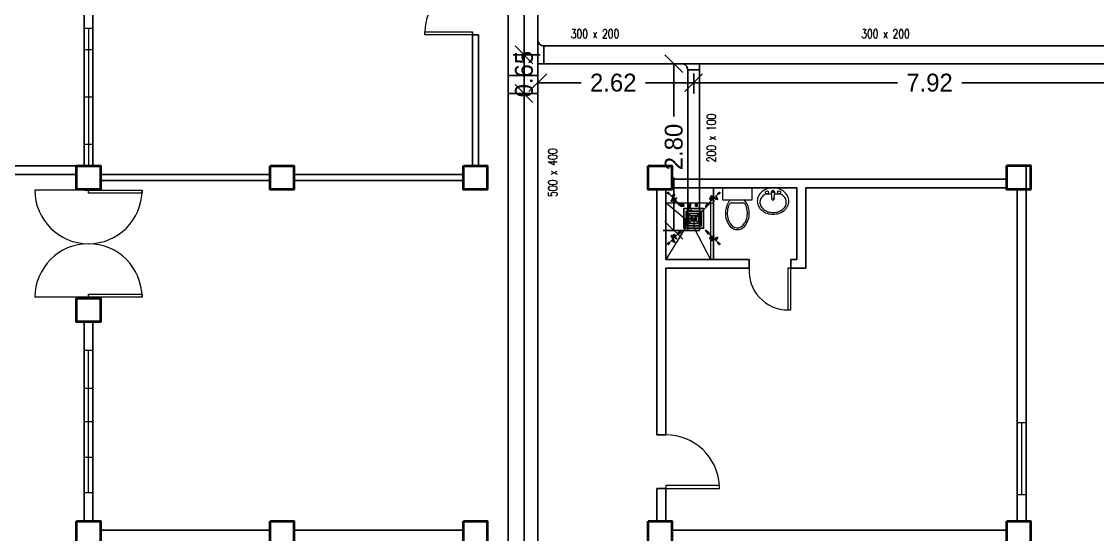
# Model space of a CAD drawing. Header units: inches. Extents: x 57 to 217, y -85 to 29.
# Drawn here: x 137.28 to 155.35, y -61.93 to -53.31 of the extents above; entities that cross this region are included whole.
import ezdxf

# ---------------------------------------------------------------- set-up
doc = ezdxf.new("R2010")
doc.units = ezdxf.units.IN
doc.header["$MEASUREMENT"] = 0
for name, color, linetype in [('AIR', 7, 'Continuous'), ('AIR-00', 8, 'Continuous'), ('AIR-03', 30, 'Continuous'), ('dimen', 7, 'Continuous'), ('ducting label', 7, 'Continuous'), ('exhaust', 7, 'Continuous')]:
    doc.layers.add(name, color=color, linetype=linetype)
doc.styles.add('Arch-Dim', font='simplex.shx', dxfattribs={"width": 0.75})
doc.dimstyles.new('Copy of dimension', dxfattribs={"dimtxt": 0.3, "dimasz": 0.3, "dimexe": 0.18, "dimexo": 0.0625, "dimgap": 0.09, "dimtad": 0, "dimzin": 0, "dimdsep": 46, "dimtxsty": 'Standard', "dimblk": 'OBLIQUE', "dimcen": 0.09, "dimclrd": 256, "dimclre": 256, "dimclrt": 256, "dimadec": 0, "dimazin": 0, "dimtfac": 1, "dimtofl": 0, "dimtmove": 0, "dimatfit": 3, "dimldrblk": 'OBLIQUE', "dimfxl": 1, "dimtolj": 1, "dimtzin": 0, "dimarcsym": 0})

# ---------------------------------------------------------------- blocks, each defined once
blk = doc.blocks.new('GRILL-C-IN')
at = {"layer": 'AIR-00', "ltscale": 3}
for p, q in [((-0.623, 0.601), (-0.674, 0.651)), ((-0.601, 0.623), (-0.651, 0.674)), ((-0.637, 0.637), (-0.3, 0.3)), ((0.637, 0.637), (0.3, 0.3)), ((0.601, 0.623), (0.651, 0.674)), ((0.623, 0.601), (0.674, 0.651)), ((-0.637, -0.637), (-0.3, -0.3)), ((0.637, -0.637), (0.3, -0.3)), ((-0.623, -0.601), (-0.674, -0.651)), ((-0.601, -0.623), (-0.651, -0.674)), ((0.601, -0.623), (0.651, -0.674)), ((0.623, -0.601), (0.674, -0.651))]:
    blk.add_line(p, q, dxfattribs=at)
at = {"layer": 'AIR-00', "color": 50}
for p, q in [((-0.188, 0.187), (0.187, -0.188)), ((0.187, 0.187), (-0.188, -0.188))]:
    blk.add_line(p, q, dxfattribs=at)
at = {"layer": 'AIR-00', "ltscale": 3}
for points in [[(-0.362, 0.393), (-0.393, 0.362), (-0.3, 0.3)], [(0.393, 0.362), (0.362, 0.393), (0.3, 0.3)], [(-0.362, -0.393), (-0.393, -0.362), (-0.3, -0.3)], [(0.393, -0.362), (0.362, -0.393), (0.3, -0.3)]]:
    blk.add_lwpolyline(points, close=True, dxfattribs=at)
at = {"layer": 'AIR-00', "color": 50}
for points in [[(-0.188, -0.188), (0.187, -0.188), (0.187, 0.187), (-0.188, 0.187)], [(-0.125, -0.125), (0.125, -0.125), (0.125, 0.125), (-0.125, 0.125)], [(-0.062, -0.062), (0.062, -0.062), (0.062, 0.062), (-0.062, 0.062)]]:
    blk.add_lwpolyline(points, close=True, dxfattribs=at)
at = {"layer": 'AIR-00', "ltscale": 3}
for points in [[(-0.441, 0.441), (-0.512, 0.404), (-0.432, 0.514), (-0.568, 0.43), (-0.477, 0.6), (-0.561, 0.561)], [(0.441, 0.441), (0.404, 0.512), (0.514, 0.432), (0.43, 0.568), (0.6, 0.477), (0.561, 0.561)], [(-0.441, -0.441), (-0.512, -0.404), (-0.432, -0.514), (-0.568, -0.43), (-0.477, -0.6), (-0.561, -0.561)], [(0.441, -0.441), (0.404, -0.512), (0.514, -0.432), (0.43, -0.568), (0.6, -0.477), (0.561, -0.561)]]:
    blk.add_spline(points, degree=3, dxfattribs=at)
for points in [[(-0.3, 0.3), (-0.362, 0.393), (-0.393, 0.362)], [(0.3, 0.3), (0.393, 0.362), (0.362, 0.393)], [(-0.3, -0.3), (-0.362, -0.393), (-0.393, -0.362)], [(0.3, -0.3), (0.393, -0.362), (0.362, -0.393)]]:
    blk.add_solid(points, dxfattribs=at)
at = {"layer": 'AIR-03', "color": 6}
blk.add_lwpolyline([(-0.25, -0.25), (0.25, -0.25), (0.25, 0.25), (-0.25, 0.25)], close=True, dxfattribs=at)
blk = doc.blocks.new('_Oblique')
at = {"color": 0, "linetype": 'ByBlock', "lineweight": -2}
blk.add_line((-0.5, -0.5), (0.5, 0.5), dxfattribs=at)
blk = doc.blocks.new('*D79')
at = {"layer": 'Defpoints', "color": 0, "transparency": 16777216}
for p in [(145.35, -50.572), (145.719, -53.865), (146.05, -53.865)]:
    blk.add_point(p, dxfattribs=at)
at = {"layer": 'dimen', "lineweight": -2, "transparency": 16777216}
for p, q in [((145.413, -50.572), (145.899, -50.572)), ((145.719, -50.572), (145.719, -51.678)), ((145.719, -53.865), (145.719, -52.758)), ((145.988, -53.865), (145.539, -53.865))]:
    blk.add_line(p, q, dxfattribs=at)
at = {"layer": 'dimen', "lineweight": -2, "transparency": 16777216, "xscale": 0.3, "yscale": 0.3, "zscale": 0.3}
for p, rotation in [((145.719, -50.572), 90), ((145.719, -53.865), 270)]:
    blk.add_blockref('_Oblique', p, dxfattribs=dict(at, rotation=rotation))
at = {"layer": 'dimen', "transparency": 16777216, "insert": (145.719, -52.218), "char_height": 0.3, "attachment_point": 5, "rotation": 90}
blk.add_mtext('\\A1;3.29', dxfattribs=at)
blk = doc.blocks.new('*D80')
at = {"layer": 'Defpoints', "color": 0, "transparency": 16777216}
for p in [(146.05, -53.865), (145.7, -54.515), (145.719, -54.515)]:
    blk.add_point(p, dxfattribs=at)
at = {"layer": 'dimen', "lineweight": -2, "transparency": 16777216}
for p, q in [((145.988, -53.865), (145.539, -53.865)), ((145.719, -53.865), (145.719, -54.515)), ((145.763, -54.515), (145.899, -54.515))]:
    blk.add_line(p, q, dxfattribs=at)
at = {"layer": 'dimen', "lineweight": -2, "transparency": 16777216, "xscale": 0.3, "yscale": 0.3, "zscale": 0.3}
for p, rotation in [((145.719, -53.865), 90), ((145.719, -54.515), 270)]:
    blk.add_blockref('_Oblique', p, dxfattribs=dict(at, rotation=rotation))
at = {"layer": 'dimen', "transparency": 16777216, "insert": (145.719, -54.19), "char_height": 0.3, "attachment_point": 5, "rotation": 90}
blk.add_mtext('\\A1;0.65', dxfattribs=at)
blk = doc.blocks.new('*D81')
at = {"layer": 'Defpoints', "color": 0, "transparency": 16777216}
for p in [(145.95, -54.515), (145.719, -73.551), (146.051, -73.551)]:
    blk.add_point(p, dxfattribs=at)
at = {"layer": 'dimen', "lineweight": -2, "transparency": 16777216}
for p, q in [((145.888, -54.515), (145.539, -54.515)), ((145.719, -54.515), (145.719, -63.418)), ((145.719, -73.551), (145.719, -64.648)), ((145.988, -73.551), (145.539, -73.551))]:
    blk.add_line(p, q, dxfattribs=at)
at = {"layer": 'dimen', "lineweight": -2, "transparency": 16777216, "xscale": 0.3, "yscale": 0.3, "zscale": 0.3}
for p, rotation in [((145.719, -54.515), 90), ((145.719, -73.551), 270)]:
    blk.add_blockref('_Oblique', p, dxfattribs=dict(at, rotation=rotation))
at = {"layer": 'dimen', "transparency": 16777216, "insert": (145.719, -64.033), "char_height": 0.3, "attachment_point": 5, "rotation": 90}
blk.add_mtext('\\A1;19.04', dxfattribs=at)
blk = doc.blocks.new('*D134')
at = {"layer": 'Defpoints', "color": 0, "transparency": 16777216}
for p in [(145.95, -54.015), (148.569, -54.115), (148.569, -54.334)]:
    blk.add_point(p, dxfattribs=at)
at = {"layer": 'dimen', "lineweight": -2, "transparency": 16777216}
for p, q in [((145.95, -54.078), (145.95, -54.514)), ((148.569, -54.178), (148.569, -54.514)), ((145.95, -54.334), (146.678, -54.334)), ((148.569, -54.334), (147.758, -54.334))]:
    blk.add_line(p, q, dxfattribs=at)
at = {"layer": 'dimen', "lineweight": -2, "transparency": 16777216, "xscale": 0.3, "yscale": 0.3, "zscale": 0.3, "rotation": 180}
blk.add_blockref('_Oblique', (145.95, -54.334), dxfattribs=at)
at = {"layer": 'dimen', "lineweight": -2, "transparency": 16777216, "xscale": 0.3, "yscale": 0.3, "zscale": 0.3}
blk.add_blockref('_Oblique', (148.569, -54.334), dxfattribs=at)
at = {"layer": 'dimen', "transparency": 16777216, "insert": (147.218, -54.334), "char_height": 0.3, "attachment_point": 5}
blk.add_mtext('\\A1;2.62', dxfattribs=at)
blk = doc.blocks.new('*D135')
at = {"layer": 'Defpoints', "color": 0, "transparency": 16777216}
for p in [(156.492, -53.615), (148.569, -54.115), (156.492, -54.334)]:
    blk.add_point(p, dxfattribs=at)
at = {"layer": 'dimen', "lineweight": -2, "transparency": 16777216}
for p, q in [((156.492, -53.678), (156.492, -54.514)), ((148.569, -54.178), (148.569, -54.514)), ((148.569, -54.334), (151.991, -54.334)), ((156.492, -54.334), (153.071, -54.334))]:
    blk.add_line(p, q, dxfattribs=at)
at = {"layer": 'dimen', "lineweight": -2, "transparency": 16777216, "xscale": 0.3, "yscale": 0.3, "zscale": 0.3, "rotation": 180}
blk.add_blockref('_Oblique', (148.569, -54.334), dxfattribs=at)
at = {"layer": 'dimen', "lineweight": -2, "transparency": 16777216, "xscale": 0.3, "yscale": 0.3, "zscale": 0.3}
blk.add_blockref('_Oblique', (156.492, -54.334), dxfattribs=at)
at = {"layer": 'dimen', "transparency": 16777216, "insert": (152.531, -54.334), "char_height": 0.3, "attachment_point": 5}
blk.add_mtext('\\A1;7.92', dxfattribs=at)
blk = doc.blocks.new('*D97')
at = {"layer": 'Defpoints', "color": 0, "transparency": 16777216}
for p in [(148.235, -54.015), (148.669, -54.015), (148.669, -56.816)]:
    blk.add_point(p, dxfattribs=at)
at = {"layer": 'dimen', "lineweight": -2, "transparency": 16777216}
for p, q in [((148.607, -54.015), (148.055, -54.015)), ((148.235, -54.015), (148.235, -54.9)), ((148.235, -56.816), (148.235, -55.93)), ((148.607, -56.816), (148.055, -56.816))]:
    blk.add_line(p, q, dxfattribs=at)
at = {"layer": 'dimen', "lineweight": -2, "transparency": 16777216, "xscale": 0.3, "yscale": 0.3, "zscale": 0.3}
for p, rotation in [((148.235, -54.015), 90), ((148.235, -56.816), 270)]:
    blk.add_blockref('_Oblique', p, dxfattribs=dict(at, rotation=rotation))
at = {"layer": 'dimen', "transparency": 16777216, "insert": (148.235, -55.415), "char_height": 0.3, "attachment_point": 5, "rotation": 90}
blk.add_mtext('\\A1;2.80', dxfattribs=at)

msp = doc.modelspace()

# ---------------------------------------------------------------- linework, layer by layer
at = {"color": 8, "linetype": 'ByBlock', "lineweight": 25}
for p, q in [((138.327, -55.729), (138.327, -50.129)), ((138.477, -55.729), (138.477, -50.129)), ((144.852, -53.479), (144.852, -55.729)), ((144.852, -53.529), (144.952, -53.529)), ((144.952, -53.529), (144.952, -55.729)), ((154.152, -61.702), (154.152, -55.727)), ((138.602, -55.879), (141.452, -55.879)), ((138.602, -55.979), (141.452, -55.979)), ((141.852, -55.879), (144.702, -55.879)), ((141.852, -55.979), (144.702, -55.979)), ((148.202, -55.953), (153.827, -55.953)), ((138.327, -56.141), (138.327, -56.129)), ((138.477, -56.141), (138.477, -56.129)), ((147.952, -56.129), (147.952, -60.254)), ((148.102, -56.129), (148.102, -57.303)), ((148.102, -56.129), (148.102, -57.303)), ((148.202, -56.103), (150.302, -56.103)), ((150.302, -56.103), (148.202, -56.103)), ((150.302, -56.103), (148.202, -56.103)), ((150.452, -56.103), (153.827, -56.103)), ((150.602, -56.103), (150.452, -56.103)), ((154.002, -61.704), (154.002, -56.127)), ((148.102, -56.253), (148.102, -57.303)), ((138.327, -57.045), (138.327, -57.038)), ((138.477, -57.045), (138.477, -57.038)), ((148.102, -57.453), (148.102, -60.254)), ((138.327, -57.954), (138.327, -57.941)), ((138.477, -57.954), (138.477, -57.941)), ((138.327, -61.704), (138.327, -58.354)), ((138.477, -61.704), (138.477, -58.354)), ((147.952, -60.254), (148.102, -60.254)), ((147.952, -61.154), (147.952, -61.354)), ((147.952, -61.154), (148.102, -61.154)), ((148.102, -61.154), (148.102, -61.254)), ((148.102, -61.154), (148.102, -61.704)), ((147.952, -61.354), (147.952, -61.354)), ((147.952, -61.354), (147.952, -61.704)), ((141.452, -61.854), (138.602, -61.854)), ((144.702, -61.854), (141.852, -61.854)), ((150.052, -61.854), (148.202, -61.854)), ((150.052, -61.854), (153.827, -61.854))]:
    msp.add_line(p, q, dxfattribs=at)
at = {"color": 8, "linetype": 'ByBlock', "lineweight": 9}
for p, q in [((138.327, -53.416), (138.477, -53.416)), ((138.402, -53.416), (138.402, -55.729)), ((138.327, -54.573), (138.327, -53.773)), ((138.327, -53.773), (138.477, -53.773)), ((138.477, -53.773), (138.477, -55.373)), ((138.327, -54.573), (138.477, -54.573)), ((138.477, -55.373), (138.327, -55.373)), ((148.902, -56.353), (148.902, -56.103)), ((148.102, -56.353), (148.902, -56.353)), ((154.152, -60.054), (154.002, -60.054)), ((154.077, -60.054), (154.077, -61.254)), ((154.152, -61.254), (154.152, -60.054)), ((154.002, -61.254), (154.152, -61.254))]:
    msp.add_line(p, q, dxfattribs=at)
at = {"color": 8, "lineweight": 25}
for p, q in [((132.902, -55.729), (138.202, -55.729)), ((135.202, -55.879), (138.202, -55.879)), ((138.327, -56.129), (138.327, -56.141)), ((138.327, -56.141), (138.477, -56.141)), ((138.477, -56.129), (138.477, -56.141)), ((138.477, -57.941), (138.327, -57.941)), ((138.327, -57.954), (138.327, -57.941)), ((138.477, -57.954), (138.477, -57.941)), ((138.477, -58.354), (138.327, -58.354))]:
    msp.add_line(p, q, dxfattribs=at)
at = {"color": 8, "lineweight": 13}
for p, q in [((138.402, -56.141), (137.502, -56.141)), ((138.402, -56.141), (139.302, -56.141)), ((138.402, -56.191), (138.402, -56.141)), ((139.302, -56.191), (138.402, -56.191)), ((139.302, -56.141), (139.302, -56.191)), ((138.402, -57.941), (137.502, -57.941)), ((138.402, -57.891), (139.302, -57.891)), ((138.402, -57.941), (138.402, -57.891)), ((139.302, -57.941), (138.402, -57.941)), ((139.302, -57.891), (139.302, -57.941))]:
    msp.add_line(p, q, dxfattribs=at)
at = {"color": 8, "linetype": 'ByBlock', "lineweight": 9, "ltscale": 0.3}
for p, q in [((148.902, -56.103), (148.902, -57.303)), ((148.427, -56.628), (148.102, -56.353)), ((148.577, -56.628), (148.852, -56.353)), ((148.852, -56.353), (148.852, -57.303)), ((148.427, -56.778), (148.102, -57.303)), ((148.577, -56.778), (148.852, -57.303))]:
    msp.add_line(p, q, dxfattribs=at)
at = {"color": 8, "lineweight": 9}
for p, q in [((149.052, -56.103), (149.052, -56.303)), ((149.552, -56.103), (149.052, -56.103)), ((149.552, -56.303), (149.552, -56.103)), ((149.888, -56.301), (149.875, -56.179)), ((149.917, -56.301), (149.93, -56.179)), ((148.372, -56.353), (148.406, -56.353)), ((148.372, -56.354), (148.372, -56.353)), ((148.372, -56.354), (148.406, -56.354)), ((148.372, -56.354), (148.375, -56.361)), ((148.372, -56.386), (148.374, -56.382)), ((148.372, -56.408), (148.372, -56.386)), ((148.375, -56.361), (148.402, -56.361)), ((148.375, -56.375), (148.375, -56.372)), ((148.375, -56.372), (148.402, -56.372)), ((148.375, -56.375), (148.403, -56.375)), ((148.375, -56.381), (148.375, -56.375)), ((148.375, -56.386), (148.383, -56.386)), ((148.376, -56.4), (148.376, -56.387)), ((148.377, -56.361), (148.377, -56.372)), ((148.383, -56.4), (148.383, -56.387)), ((148.402, -56.386), (148.395, -56.386)), ((148.395, -56.4), (148.395, -56.387)), ((148.4, -56.361), (148.4, -56.372)), ((148.406, -56.354), (148.402, -56.361)), ((148.403, -56.375), (148.402, -56.372)), ((148.402, -56.4), (148.402, -56.387)), ((148.403, -56.381), (148.403, -56.375)), ((148.405, -56.386), (148.403, -56.382)), ((148.405, -56.408), (148.405, -56.386)), ((148.406, -56.354), (148.406, -56.353)), ((148.485, -56.359), (148.473, -56.353)), ((148.473, -56.353), (148.531, -56.353)), ((148.52, -56.359), (148.485, -56.359)), ((148.485, -56.368), (148.485, -56.359)), ((148.485, -56.359), (148.52, -56.359)), ((148.52, -56.368), (148.485, -56.368)), ((148.486, -56.386), (148.488, -56.382)), ((148.486, -56.408), (148.486, -56.386)), ((148.488, -56.375), (148.489, -56.372)), ((148.488, -56.375), (148.495, -56.375)), ((148.488, -56.381), (148.488, -56.375)), ((148.489, -56.372), (148.495, -56.372)), ((148.489, -56.386), (148.495, -56.386)), ((148.489, -56.4), (148.489, -56.387)), ((148.491, -56.368), (148.491, -56.372)), ((148.495, -56.431), (148.495, -56.368)), ((148.495, -56.368), (148.51, -56.368)), ((148.51, -56.368), (148.51, -56.431)), ((148.51, -56.372), (148.516, -56.372)), ((148.51, -56.375), (148.516, -56.375)), ((148.516, -56.386), (148.51, -56.386)), ((148.514, -56.368), (148.514, -56.372)), ((148.515, -56.4), (148.515, -56.387)), ((148.516, -56.375), (148.516, -56.372)), ((148.516, -56.381), (148.516, -56.375)), ((148.519, -56.386), (148.517, -56.382)), ((148.519, -56.408), (148.519, -56.386)), ((148.531, -56.353), (148.52, -56.359)), ((148.52, -56.359), (148.52, -56.368)), ((148.599, -56.354), (148.599, -56.353)), ((148.599, -56.353), (148.633, -56.353)), ((148.599, -56.354), (148.602, -56.361)), ((148.599, -56.354), (148.633, -56.354)), ((148.599, -56.386), (148.602, -56.382)), ((148.599, -56.408), (148.599, -56.386)), ((148.602, -56.361), (148.63, -56.361)), ((148.602, -56.375), (148.603, -56.372)), ((148.602, -56.381), (148.602, -56.375)), ((148.602, -56.375), (148.63, -56.375)), ((148.603, -56.372), (148.629, -56.372)), ((148.603, -56.386), (148.61, -56.386)), ((148.603, -56.4), (148.603, -56.387)), ((148.605, -56.361), (148.605, -56.372)), ((148.61, -56.4), (148.61, -56.387)), ((148.629, -56.386), (148.622, -56.386)), ((148.622, -56.4), (148.622, -56.387)), ((148.627, -56.361), (148.627, -56.372)), ((148.63, -56.375), (148.629, -56.372)), ((148.629, -56.4), (148.629, -56.387)), ((148.633, -56.354), (148.63, -56.361)), ((148.63, -56.381), (148.63, -56.375)), ((148.633, -56.386), (148.63, -56.382)), ((148.633, -56.354), (148.633, -56.353)), ((148.633, -56.408), (148.633, -56.386)), ((149.052, -56.303), (149.552, -56.303)), ((149.212, -56.353), (149.393, -56.353)), ((148.372, -56.408), (148.405, -56.408)), ((148.376, -56.41), (148.372, -56.408)), ((148.376, -56.41), (148.402, -56.41)), ((148.376, -56.412), (148.376, -56.41)), ((148.376, -56.412), (148.402, -56.412)), ((148.402, -56.41), (148.405, -56.408)), ((148.402, -56.412), (148.402, -56.41)), ((148.49, -56.438), (148.481, -56.48)), ((148.522, -56.485), (148.483, -56.485)), ((148.486, -56.408), (148.495, -56.408)), ((148.489, -56.41), (148.486, -56.408)), ((148.489, -56.41), (148.495, -56.41)), ((148.489, -56.412), (148.489, -56.41)), ((148.489, -56.412), (148.495, -56.412)), ((148.49, -56.431), (148.49, -56.438)), ((148.515, -56.431), (148.49, -56.431)), ((148.49, -56.438), (148.515, -56.438)), ((148.49, -56.438), (148.515, -56.438)), ((148.51, -56.408), (148.519, -56.408)), ((148.51, -56.41), (148.515, -56.41)), ((148.51, -56.412), (148.515, -56.412)), ((148.515, -56.41), (148.519, -56.408)), ((148.515, -56.412), (148.515, -56.41)), ((148.515, -56.438), (148.515, -56.431)), ((148.515, -56.438), (148.523, -56.48)), ((148.603, -56.41), (148.599, -56.408)), ((148.599, -56.408), (148.633, -56.408)), ((148.603, -56.412), (148.603, -56.41)), ((148.603, -56.41), (148.629, -56.41)), ((148.603, -56.412), (148.629, -56.412)), ((148.629, -56.41), (148.633, -56.408)), ((148.629, -56.412), (148.629, -56.41)), ((138.327, -58.829), (138.477, -58.829)), ((138.327, -60.029), (138.327, -58.829)), ((138.402, -61.229), (138.402, -58.829)), ((138.477, -58.829), (138.477, -61.229)), ((138.327, -59.466), (138.477, -59.466)), ((138.327, -60.029), (138.327, -61.229)), ((138.327, -60.029), (138.477, -60.029)), ((138.327, -60.629), (138.477, -60.629)), ((138.477, -61.229), (138.327, -61.229))]:
    msp.add_line(p, q, dxfattribs=at)
at = {"color": 8, "linetype": 'ByBlock', "lineweight": 25, "ltscale": 0.3}
for p, q in [((150.302, -56.103), (150.302, -57.303)), ((150.452, -56.103), (150.452, -57.453)), ((148.102, -57.303), (149.502, -57.303)), ((148.102, -57.453), (149.502, -57.453)), ((149.502, -57.303), (149.502, -57.453)), ((150.202, -57.303), (150.302, -57.303)), ((150.202, -57.303), (150.202, -57.453)), ((150.202, -57.453), (150.452, -57.453))]:
    msp.add_line(p, q, dxfattribs=at)
at = {"color": 8, "linetype": 'ByBlock', "lineweight": 13}
for p, q in [((149.002, -61.104), (148.102, -61.104)), ((148.102, -61.104), (148.102, -61.154)), ((148.102, -61.154), (149.002, -61.154)), ((149.002, -61.154), (149.002, -61.104))]:
    msp.add_line(p, q, dxfattribs=at)
at = {"color": 8, "lineweight": 9}
for points in [[(138.327, -53.416), (138.477, -53.416), (138.477, -55.729), (138.327, -55.729)], [(138.327, -61.229), (138.327, -58.829), (138.477, -58.829), (138.477, -61.229)], [(138.327, -58.829), (138.477, -58.829), (138.477, -61.229), (138.327, -61.229)]]:
    msp.add_lwpolyline(points, close=True, dxfattribs=at)
at = {"color": 8, "lineweight": 13, "ltscale": 0.03}
for points in [[(144.852, -53.479), (144.852, -53.529), (144.052, -53.529), (144.052, -53.479)], [(150.202, -57.453), (150.152, -57.453), (150.152, -58.153), (150.202, -58.153)]]:
    msp.add_lwpolyline(points, close=True, dxfattribs=at)
at = {"color": 8, "linetype": 'ByBlock', "lineweight": 35}
for points in [[(138.202, -55.729), (138.602, -55.729), (138.602, -56.129), (138.202, -56.129)], [(141.452, -55.729), (141.852, -55.729), (141.852, -56.129), (141.452, -56.129)], [(144.702, -55.729), (145.102, -55.729), (145.102, -56.129), (144.702, -56.129)], [(147.802, -55.729), (148.202, -55.729), (148.202, -56.129), (147.802, -56.129)], [(153.827, -55.727), (154.227, -55.727), (154.227, -56.127), (153.827, -56.127)], [(138.202, -61.704), (138.602, -61.704), (138.602, -62.104), (138.202, -62.104)], [(141.452, -61.704), (141.852, -61.704), (141.852, -62.104), (141.452, -62.104)], [(144.702, -61.704), (145.102, -61.704), (145.102, -62.104), (144.702, -62.104)], [(147.802, -61.704), (148.202, -61.704), (148.202, -62.104), (147.802, -62.104)], [(153.827, -61.702), (154.227, -61.702), (154.227, -62.102), (153.827, -62.102)]]:
    msp.add_lwpolyline(points, close=True, dxfattribs=at)
at = {"color": 8, "lineweight": 9}
msp.add_lwpolyline([(149.637, -56.324, 0.11576), (149.657, -56.407, 0.104047), (149.715, -56.48, 0.090875), (149.799, -56.528, 0.083344), (149.902, -56.545, 0.083344), (150.006, -56.528, 0.090875), (150.09, -56.48, 0.104047), (150.148, -56.407, 0.11576), (150.167, -56.324, 0.11576), (150.148, -56.242, 0.104047), (150.09, -56.168, 0.090875), (150.006, -56.12, 0.083344), (149.902, -56.103, 0.083344), (149.799, -56.12, 0.090875), (149.715, -56.168, 0.104047), (149.657, -56.242, 0.11576)], format="xyb", close=True, dxfattribs=at)
for points in [[(149.68, -56.345, 0.124838), (149.696, -56.408, 0.105788), (149.745, -56.465, 0.086697), (149.815, -56.502, 0.076776), (149.902, -56.515, 0.076776), (149.99, -56.502, 0.086697), (150.06, -56.465, 0.105788), (150.109, -56.408, 0.124838), (150.125, -56.345, 0.124838), (150.109, -56.282, 0.105788), (150.06, -56.225, 0.040067), (150.029, -56.205), (149.927, -56.205, 0.040067)], [(149.878, -56.205), (149.776, -56.205, 0.040067), (149.745, -56.225, 0.105788), (149.696, -56.282, 0.124838), (149.68, -56.345, 0.124838)]]:
    msp.add_lwpolyline(points, format="xyb", dxfattribs=at)
at = {"color": 8, "linetype": 'ByBlock', "lineweight": 25}
msp.add_lwpolyline([(150.452, -56.603), (150.452, -56.103)], dxfattribs=at)
at = {"color": 8, "linetype": 'ByBlock', "lineweight": 9, "ltscale": 0.3}
msp.add_lwpolyline([(148.852, -56.353), (148.852, -57.303), (148.902, -57.303), (148.902, -56.353), (148.902, -56.353)], dxfattribs=at)
at = {"color": 8, "linetype": 'ByBlock', "lineweight": 9, "ltscale": 0.03}
msp.add_lwpolyline([(148.577, -56.628), (148.427, -56.628), (148.427, -56.778), (148.577, -56.778)], close=True, dxfattribs=at)
at = {"color": 8, "lineweight": 35}
msp.add_lwpolyline([(138.202, -57.954), (138.602, -57.954), (138.602, -58.354), (138.202, -58.354)], close=True, dxfattribs=at)
at = {"color": 8, "lineweight": 9}
for centre, radius in [((149.801, -56.176), 0.0255), ((149.902, -56.17), 0.0095), ((150.004, -56.176), 0.0255)]:
    msp.add_circle(centre, radius, dxfattribs=at)
at = {"color": 8, "lineweight": 13, "ltscale": 0.03}
for centre, radius, start, end in [((144.804, -53.479), 0.752, 86.3048, 180), ((150.152, -57.501), 0.652, 175.7578, 270)]:
    msp.add_arc(centre, radius, start, end, dxfattribs=at)
at = {"color": 8, "lineweight": 13}
for centre, start, end in [((138.402, -56.141), 180, 0), ((138.402, -57.941), 0, 180)]:
    msp.add_arc(centre, 0.9, start, end, dxfattribs=at)
at = {"color": 8, "lineweight": 9}
for centre, radius, start, end in [((149.902, -56.176), 0.028, 353.7545, 186.2455), ((149.212, -56.403), 0.05, 90, 151.8499), ((149.393, -56.403), 0.05, 28.0084, 90), ((149.902, -56.278), 0.025, 138.7978, 233.6932), ((149.902, -56.207), 0.0948, 261.2026, 278.7974), ((149.902, -56.278), 0.025, 251.3793, 288.6207), ((149.902, -56.278), 0.025, 306.3068, 41.2022)]:
    msp.add_arc(centre, radius, start, end, dxfattribs=at)
at = {"color": 8, "linetype": 'ByBlock', "lineweight": 13}
msp.add_arc((148.102, -61.154), 0.9, 3.1847, 90, dxfattribs=at)
at = {"color": 8, "lineweight": 9}
for centre, major_axis, ratio, start_param, end_param in [((148.371, -56.381), (0.00268, 0.00268), 1, 5.003733, 5.497675), ((148.36, -56.393), (0.0118, 0.0118), 1, 6.018417, 6.150642), ((148.372, -56.387), (0.00268, 0.00268), 1, 5.497675, 6.125314), ((148.394, -56.393), (0.00887, 0.00887), 1, 1.36743, 1.728443), ((148.386, -56.387), (-0.00268, 0.00268), 1, 0.157647, 0.785286), ((148.389, -56.385), (-0.00268, 0.00268), 1, -1.367654, -0.203367), ((148.384, -56.393), (0.00887, 0.00887), 1, 6.125314, 6.486327), ((148.391, -56.387), (-0.00268, 0.00268), 1, 3.926878, 4.554518), ((148.406, -56.387), (0.00268, 0.00268), 1, 1.728443, 2.356082), ((148.407, -56.381), (0.00268, 0.00268), 1, 2.356082, 2.850023), ((148.417, -56.393), (-0.0118, 0.0118), 1, 0.132318, 0.264544), ((148.474, -56.393), (0.0118, 0.0118), 1, 6.018417, 6.150642), ((148.485, -56.381), (-0.00268, 0.00268), 1, 3.432937, 3.926878), ((148.485, -56.387), (-0.00268, 0.00268), 1, 3.926878, 4.554518), ((148.519, -56.387), (-0.00268, 0.00268), 1, 0.157647, 0.785286), ((148.52, -56.381), (-0.00268, 0.00268), 1, 0.785286, 1.279227), ((148.531, -56.393), (0.0118, 0.0118), 1, 1.703115, 1.83534), ((148.588, -56.393), (-0.0118, 0.0118), 1, 4.44762, 4.579846), ((148.598, -56.381), (0.00268, 0.00268), 1, 5.003733, 5.497675), ((148.599, -56.387), (0.00268, 0.00268), 1, 5.497675, 6.125314), ((148.614, -56.387), (-0.00268, 0.00268), 1, 0.157647, 0.785286), ((148.621, -56.393), (0.00887, 0.00887), 1, 1.36743, 1.728443), ((148.616, -56.385), (-0.00268, 0.00268), 1, -1.367654, -0.203367), ((148.611, -56.393), (0.00887, 0.00887), 1, 6.125314, 6.486327), ((148.618, -56.387), (-0.00268, 0.00268), 1, 3.926878, 4.554518), ((148.633, -56.387), (0.00268, 0.00268), 1, 1.728443, 2.356082), ((148.634, -56.381), (0.00268, 0.00268), 1, 2.356082, 2.850023), ((148.644, -56.393), (0.0118, 0.0118), 1, 1.703115, 1.83534), ((149.302, -56.528), (0, 0.275), 0.727273, 0.612555, 5.670631), ((148.363, -56.399), (-0.00896, 0.00896), 1, 3.15309, 3.864175), ((148.393, -56.399), (-0.00738, 0.00738), 1, 0.858879, 1.643677), ((148.389, -56.404), (-0.00268, 0.00268), 1, 1.643677, 3.068487), ((148.384, -56.399), (0.00738, 0.00738), 1, 4.639283, 5.424081), ((148.414, -56.399), (0.00896, 0.00896), 1, 2.418785, 3.129871), ((148.477, -56.399), (0.00896, 0.00896), 1, 4.723886, 5.434971), ((148.528, -56.399), (-0.00896, 0.00896), 1, 0.847989, 1.559075), ((148.52, -56.482), (-0.00268, 0.00268), 1, 2.924915, 4.294977), ((148.59, -56.399), (-0.00896, 0.00896), 1, 3.15309, 3.864175), ((148.62, -56.399), (-0.00738, 0.00738), 1, 0.858879, 1.643677), ((148.616, -56.404), (-0.00268, 0.00268), 1, 1.643677, 3.068487), ((148.612, -56.399), (0.00738, 0.00738), 1, 4.639283, 5.424081), ((148.642, -56.399), (0.00896, 0.00896), 1, 2.418785, 3.129871)]:
    msp.add_ellipse(centre, major_axis=major_axis, ratio=ratio, start_param=start_param, end_param=end_param, dxfattribs=at)
at = {"color": 8, "lineweight": 9, "extrusion": (4.99074e-41, -2.88216e-41, -1)}
msp.add_ellipse((148.485, -56.482), major_axis=(-0.00268, 0.00268), ratio=1, start_param=4.495936, end_param=5.865998, dxfattribs=at)
at = {"color": 8, "lineweight": 9}
msp.add_open_spline([(149.168, -56.379), (149.159, -56.396), (149.151, -56.414), (149.125, -56.505), (149.13, -56.592), (149.187, -56.724), (149.238, -56.765), (149.336, -56.779), (149.388, -56.753), (149.462, -56.642), (149.48, -56.558), (149.464, -56.444), (149.453, -56.409), (149.437, -56.38)], degree=3, knots=[0.937253, 0.937253, 0.937253, 0.937253, 1.185372, 1.185372, 2.113864, 2.113864, 3.042356, 3.042356, 3.970847, 3.970847, 4.899339, 4.899339, 5.346062, 5.346062, 5.346062, 5.346062], dxfattribs=at)
at = {"layer": 'exhaust'}
for p, q in [((145.95, -44.807), (145.951, -73.951)), ((145.45, -44.909), (145.451, -73.951)), ((146.05, -53.715), (157.868, -53.715)), ((146.05, -53.715), (146.05, -54.015)), ((145.95, -54.015), (163.824, -54.015)), ((148.669, -56.816), (148.669, -54.015)), ((145.95, -54.215), (145.45, -54.215)), ((148.469, -56.816), (148.469, -54.115)), ((148.469, -54.115), (148.669, -54.115)), ((145.95, -54.515), (145.45, -54.515)), ((148.469, -56.816), (148.669, -56.816))]:
    msp.add_line(p, q, dxfattribs=at)
for centre, start, end in [((146.05, -53.615), 180.0004, 270.0004), ((148.369, -54.115), 0, 90.0004)]:
    msp.add_arc(centre, 0.1, start, end, dxfattribs=at)

# ---------------------------------------------------------------- block references
at = {"layer": 'AIR', "xscale": 0.6658363358532475, "yscale": 0.6658363358532475, "zscale": 0.6658363358532475}
msp.add_blockref('GRILL-C-IN', (148.569, -56.615), dxfattribs=at)

# ---------------------------------------------------------------- texts
at = {"layer": 'ducting label', "color": 3, "linetype": 'Continuous', "lineweight": 25, "char_height": 0.15, "attachment_point": 1, "style": 'Arch-Dim'}
for insert in [(146.504, -53.436), (151.384, -53.436)]:
    msp.add_mtext_dynamic_manual_height_columns('\\A1;{\\C240;\\c2367469;300 x 200}', width=1.19515, gutter_width=1.011, heights=[0], dxfattribs=dict(at, insert=insert))
at = {"layer": 'ducting label', "color": 240, "linetype": 'Continuous', "lineweight": 25, "true_color": 0xed1f24, "char_height": 0.15, "attachment_point": 1, "rotation": 90, "style": 'Arch-Dim'}
for s, insert in [('\\A1;200 x 100', (148.791, -55.671)), ('\\A1;500 x 400', (146.126, -56.254))]:
    msp.add_mtext_dynamic_manual_height_columns(s, width=1.19515, gutter_width=1.011, heights=[0], dxfattribs=dict(at, insert=insert))

# ---------------------------------------------------------------- dimensions: what is measured, and where the dimension line sits
at = {"layer": 'dimen'}
for base, p1, p2, picture, middle in [((145.719, -53.865), (145.35, -50.572), (146.05, -53.865), '*D79', (145.719, -52.218)), ((148.235, -54.015), (148.669, -56.816), (148.669, -54.015), '*D97', (148.235, -55.415)), ((145.719, -73.551), (145.95, -54.515), (146.051, -73.551), '*D81', (145.719, -64.033))]:
    dim = msp.add_linear_dim(base=base, p1=p1, p2=p2, angle=90, dimstyle='Copy of dimension', dxfattribs=at)
    dim.commit()
    dim.dimension.update_dxf_attribs({"geometry": picture, "text_midpoint": middle})
dim = msp.add_linear_dim(base=(156.492, -54.334), p1=(148.569, -54.115), p2=(156.492, -53.615), dimstyle='Copy of dimension', dxfattribs=at)
dim.commit()
dim.dimension.update_dxf_attribs({"geometry": '*D135', "text_midpoint": (152.531, -54.334)})
dim = msp.add_linear_dim(base=(145.719, -54.515), p1=(146.05, -53.865), p2=(145.7, -54.515), angle=90, dimstyle='Copy of dimension', dxfattribs=at)
dim.commit()
dim.dimension.update_dxf_attribs({"geometry": '*D80', "text_midpoint": (145.719, -54.19), "dimtype": 160})
dim = msp.add_linear_dim(base=(148.569, -54.334), p1=(145.95, -54.015), p2=(148.569, -54.115), dimstyle='Copy of dimension', dxfattribs=at)
dim.commit()
dim.dimension.update_dxf_attribs({"geometry": '*D134', "text_midpoint": (147.218, -54.334), "dimtype": 160})

doc.saveas('drawing.dxf')
